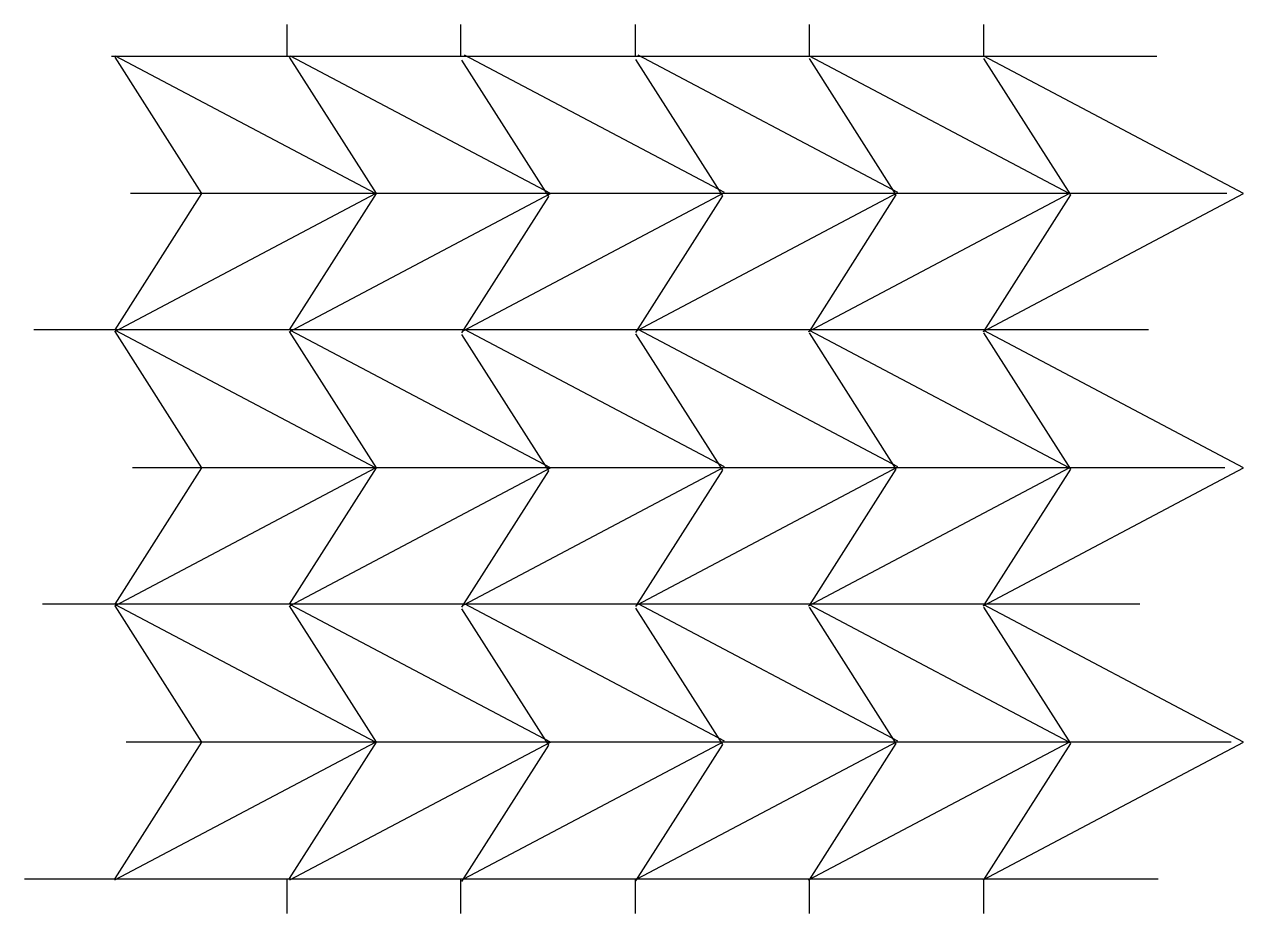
# Model space of a CAD drawing. Extents: x 0 to 249, y 0 to 182.
import ezdxf

# ---------------------------------------------------------------- set-up
doc = ezdxf.new("R2010")
doc.units = 0
doc.layers.add('Draw', color=7, linetype='CONTINUOUS')

msp = doc.modelspace()

# ---------------------------------------------------------------- linework, layer by layer
at = {"layer": 'Draw', "color": 7}
for p, q in [((53.711214, 175.427816), (53.711214, 182.019469)), ((89.289911, 175.427816), (89.289911, 182.019469)), ((124.968934, 175.427816), (124.968934, 182.019469)), ((160.595184, 175.427816), (160.595184, 182.019469)), ((196.221404, 175.427816), (196.221404, 182.019469)), ((231.588994, 175.427816), (17.83424, 175.427816)), ((36.307171, 147.42784), (18.544105, 175.332562)), ((71.777634, 147.427529), (18.654241, 175.482181)), ((71.998896, 147.42784), (54.23583, 175.332562)), ((107.576429, 147.427529), (54.453036, 175.482181)), ((107.248451, 146.81419), (89.485385, 174.718912)), ((143.161094, 147.632069), (90.037697, 175.686721)), ((142.829624, 146.91649), (125.066554, 174.821212)), ((178.631734, 147.632069), (125.508334, 175.686721)), ((213.660164, 147.427529), (160.536764, 175.482181)), ((178.300264, 147.12103), (160.537194, 175.025752)), ((249.351924, 147.427529), (196.228524, 175.482181)), ((213.991984, 147.12103), (196.228914, 175.025752)), ((18.488788, 119.212716), (71.777634, 147.427529)), ((18.544105, 119.522766), (36.307171, 147.42784)), ((245.935964, 147.427706), (21.693644, 147.427706)), ((54.23583, 119.522766), (71.998896, 147.42784)), ((54.287583, 119.212716), (107.576429, 147.427529)), ((89.872244, 119.417256), (143.161094, 147.632069)), ((125.342884, 119.417256), (178.631734, 147.632069)), ((160.371314, 119.212716), (213.660164, 147.427529)), ((160.537194, 119.215956), (178.300264, 147.12103)), ((196.063074, 119.212716), (249.351924, 147.427529)), ((196.228914, 119.215956), (213.991984, 147.12103)), ((89.485385, 118.909116), (107.248451, 146.81419)), ((125.066554, 119.011416), (142.829624, 146.91649)), ((229.920824, 119.522766), (1.926662, 119.522766)), ((36.307171, 91.307956), (18.544105, 119.212686)), ((71.777634, 91.307636), (18.654241, 119.362296)), ((71.998896, 91.307956), (54.23583, 119.212686)), ((107.576429, 91.307636), (54.453036, 119.362296)), ((107.248451, 90.694296), (89.485385, 118.599026)), ((143.161094, 91.512176), (90.037697, 119.566836)), ((142.829624, 90.796566), (125.066554, 118.701296)), ((178.631734, 91.512176), (125.508334, 119.566836)), ((213.660164, 91.307636), (160.536764, 119.362296)), ((178.300264, 91.001146), (160.537194, 118.905876)), ((249.351924, 91.307636), (196.228524, 119.362296)), ((213.991984, 91.001146), (196.228914, 118.905876)), ((18.488788, 63.092826), (71.777634, 91.307636)), ((18.544105, 63.402886), (36.307171, 91.307956)), ((245.486844, 91.307816), (22.142764, 91.307816)), ((54.23583, 63.402886), (71.998896, 91.307956)), ((54.287583, 63.092826), (107.576429, 91.307636)), ((89.485385, 62.789226), (107.248451, 90.694296)), ((89.872244, 63.297366), (143.161094, 91.512176)), ((125.066554, 62.891496), (142.829624, 90.796566)), ((125.342884, 63.297366), (178.631734, 91.512176)), ((160.371314, 63.092826), (213.660164, 91.307636)), ((160.537194, 63.096076), (178.300264, 91.001146)), ((196.063074, 63.092826), (249.351924, 91.307636)), ((196.228914, 63.096076), (213.991984, 91.001146)), ((228.124344, 63.402886), (3.723145, 63.402886)), ((36.307171, 35.188066), (18.544105, 63.092796)), ((71.777634, 35.187746), (18.654241, 63.242406)), ((71.998896, 35.188066), (54.23583, 63.092796)), ((107.576429, 35.187746), (54.453036, 63.242406)), ((107.248451, 34.574406), (89.485385, 62.479136)), ((143.161094, 35.392286), (90.037697, 63.446946)), ((142.829624, 34.676686), (125.066554, 62.581406)), ((178.631734, 35.392296), (125.508334, 63.446946)), ((213.660164, 35.187746), (160.536764, 63.242406)), ((178.300264, 34.881256), (160.537194, 62.785986)), ((249.351924, 35.187746), (196.228524, 63.242406)), ((213.991984, 34.881256), (196.228914, 62.785986)), ((18.488788, 6.972936), (71.777634, 35.187746)), ((18.544105, 7.282996), (36.307171, 35.188066)), ((246.834204, 35.187896), (20.795403, 35.187896)), ((54.23583, 7.282996), (71.998896, 35.188066)), ((54.287583, 6.972936), (107.576429, 35.187746)), ((89.872244, 7.177476), (143.161094, 35.392286)), ((125.342884, 7.177476), (178.631734, 35.392296)), ((160.371314, 6.972936), (213.660164, 35.187746)), ((196.063074, 6.972936), (249.351924, 35.187746)), ((89.485385, 6.669336), (107.248451, 34.574406)), ((125.066554, 6.771606), (142.829624, 34.676686)), ((160.537194, 6.976186), (178.300264, 34.881256)), ((196.228914, 6.976186), (213.991984, 34.881256)), ((231.847474, 7.119416), (0, 7.119416)), ((53.711214, 0.088266), (53.711214, 7.119476)), ((89.289911, 0.088266), (89.289911, 7.119476)), ((124.968934, 0.088266), (124.968934, 7.119476)), ((160.595184, 0.088266), (160.595184, 7.119476)), ((196.221404, 0.088266), (196.221404, 7.119476))]:
    msp.add_line(p, q, dxfattribs=at)

doc.saveas('drawing.dxf')
